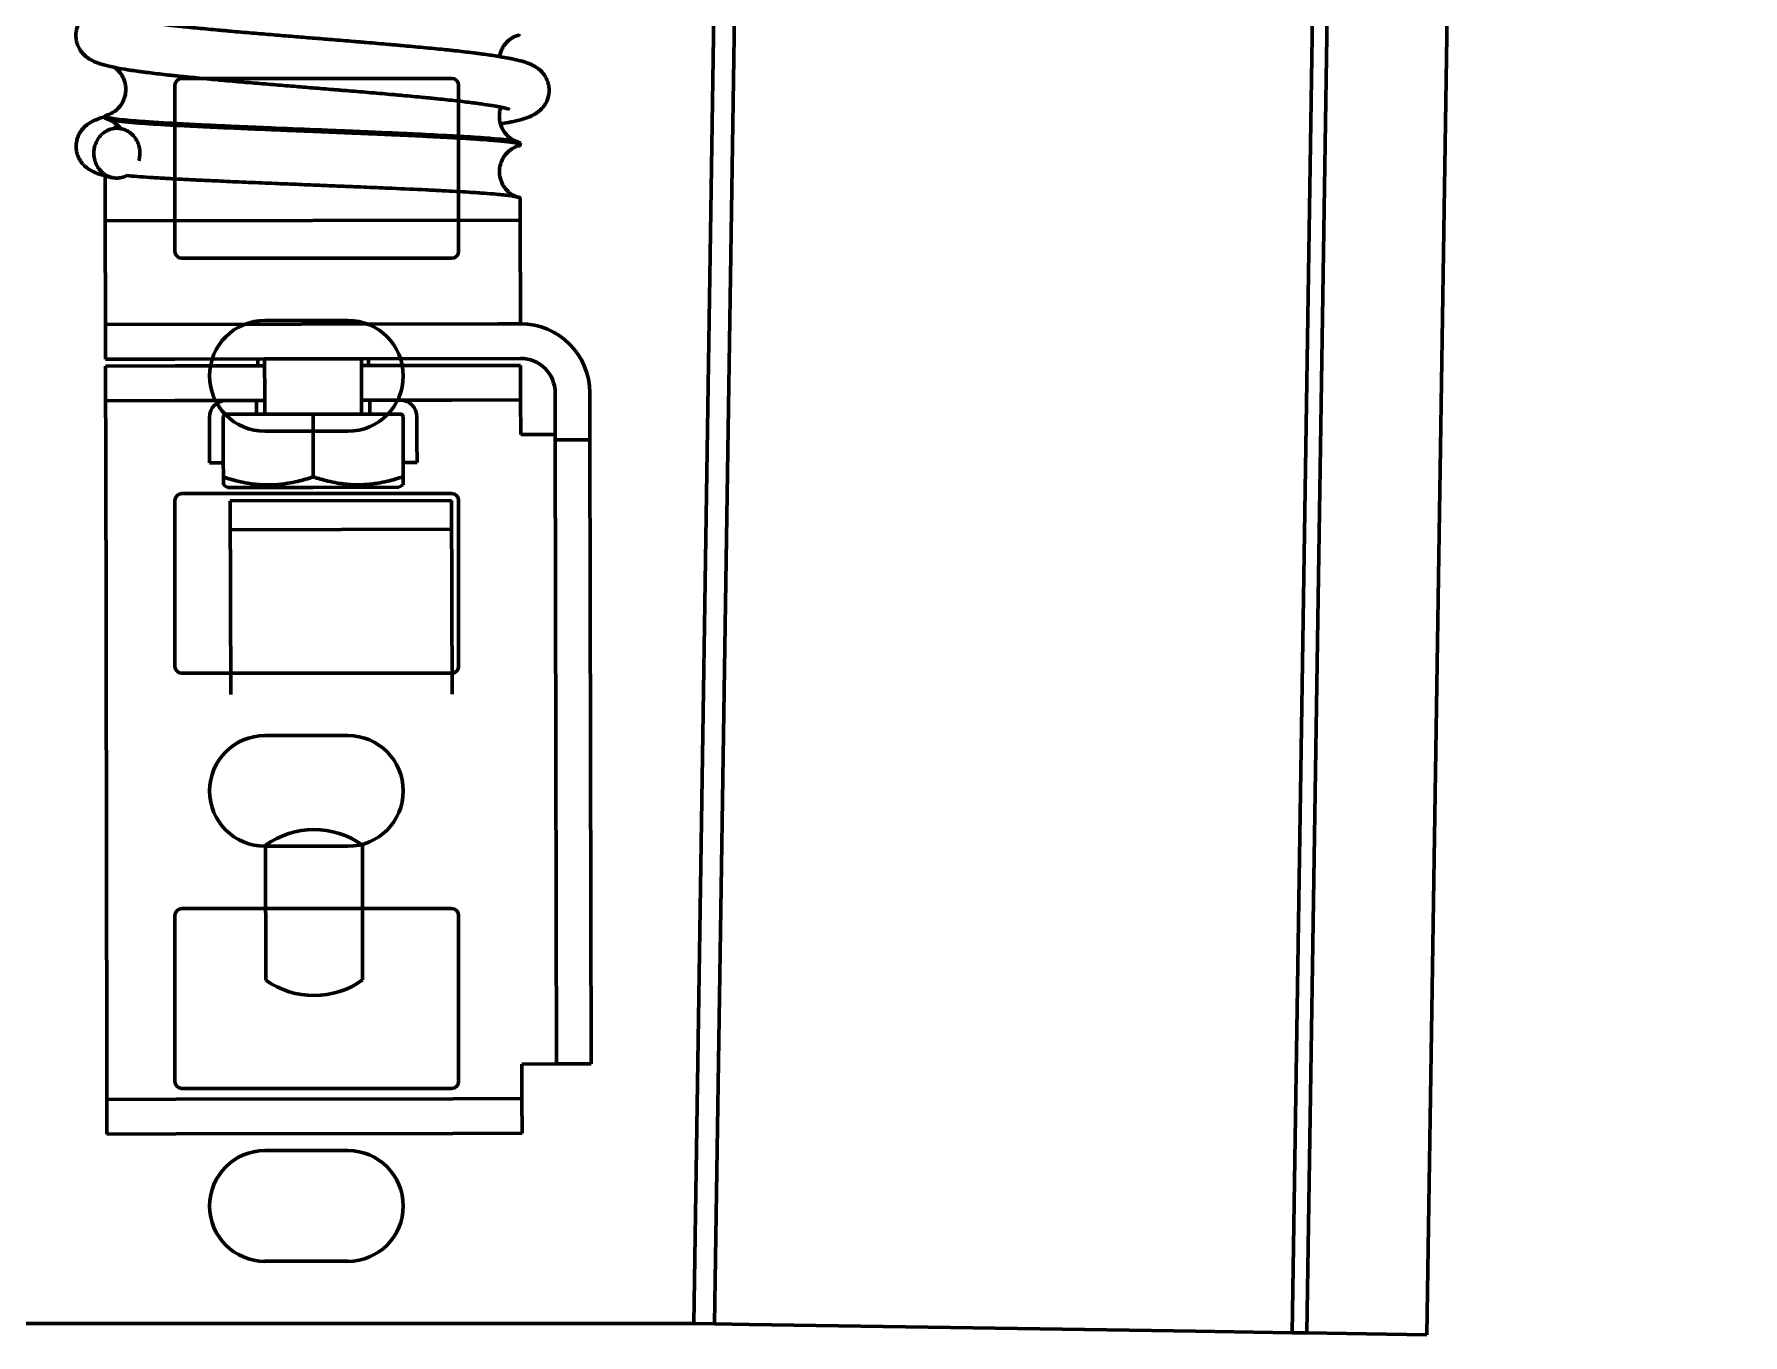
# Model space of a CAD drawing. Header units: millimetres. Extents: x 0 to 840, y 0 to 594.
# Drawn here: x 475.21 to 483.44, y 276.49 to 282.76 of the extents above; entities that cross this region are included whole.
import ezdxf

# ---------------------------------------------------------------- set-up
doc = ezdxf.new("R2010")
doc.units = ezdxf.units.MM
doc.linetypes.add('K5LT_BASIC', pattern=[0])
doc.layers.add('Системный слой', color=7, linetype='Continuous')

# ---------------------------------------------------------------- blocks, each defined once
blk = doc.blocks.new('U29')
at = {"layer": 'Системный слой', "color": 5, "linetype": 'K5LT_BASIC', "lineweight": 60, "true_color": 0x0000ff}
for p, q in [((479.9356, 377.6654), (478.387, 276.5441)), ((480.0356, 377.6639), (478.487, 276.5425)), ((482.82, 377.6212), (481.2714, 276.4999)), ((482.8907, 377.6202), (481.3421, 276.4988)), ((483.4425, 375.9115), (481.9199, 276.49)), ((475.9203, 282.5441), (477.2203, 282.5441)), ((475.887, 281.7107), (475.887, 282.5107)), ((477.2537, 282.5107), (477.2537, 281.7107)), ((477.2203, 281.6774), (475.9203, 281.6774)), ((476.3203, 281.3774), (476.7203, 281.3774)), ((476.7203, 280.8441), (476.3203, 280.8441)), ((475.9203, 280.5441), (477.2203, 280.5441)), ((475.887, 280.175), (475.887, 280.5107)), ((477.2537, 280.5107), (477.2537, 279.8168)), ((475.887, 279.7107), (475.887, 280.175)), ((477.2537, 279.8168), (477.2537, 279.7107)), ((477.2203, 279.6774), (475.9203, 279.6774)), ((476.3203, 279.3774), (476.7203, 279.3774)), ((476.7203, 278.8441), (476.3203, 278.8441)), ((475.887, 277.7107), (475.887, 278.5107)), ((475.9203, 278.5441), (477.2203, 278.5441)), ((477.2537, 278.5107), (477.2537, 277.7107)), ((477.2203, 277.6774), (475.9203, 277.6774)), ((476.3203, 277.3774), (476.7203, 277.3774)), ((476.7203, 276.8441), (476.3203, 276.8441)), ((474.787, 276.5441), (478.0248, 276.5441)), ((478.0248, 276.5441), (478.387, 276.5441)), ((478.487, 276.5425), (478.387, 276.5441)), ((478.6536, 276.54), (478.487, 276.5425)), ((480.5934, 276.5103), (478.6536, 276.54)), ((480.8056, 276.507), (480.5934, 276.5103)), ((481.2714, 276.4999), (480.8056, 276.507)), ((481.3421, 276.4988), (481.2714, 276.4999)), ((481.7247, 276.4929), (481.3421, 276.4988)), ((481.9199, 276.49), (481.7247, 276.4929))]:
    blk.add_line(p, q, dxfattribs=at)
for centre, radius, start, end in [((475.9203, 282.5107), 0.0333, 90, 180), ((477.2203, 282.5107), 0.0333, 0, 90), ((475.9203, 281.7107), 0.0333, 180, 270), ((477.2203, 281.7107), 0.0333, 270, 0), ((476.3203, 281.1107), 0.2667, 90, 270), ((476.7203, 281.1107), 0.2667, 270, 90), ((475.9203, 280.5107), 0.0333, 90, 180), ((477.2203, 280.5107), 0.0333, 0, 90), ((475.9203, 279.7107), 0.0333, 180, 270), ((477.2203, 279.7107), 0.0333, 270, 0), ((476.3203, 279.1107), 0.2667, 90, 270), ((476.7203, 279.1107), 0.2667, 270, 90), ((475.9203, 278.5107), 0.0333, 90, 180), ((477.2203, 278.5107), 0.0333, 0, 90), ((475.9203, 277.7107), 0.0333, 180, 270), ((477.2203, 277.7107), 0.0333, 270, 0), ((476.3203, 277.1107), 0.2667, 90, 270), ((476.7203, 277.1107), 0.2667, 270, 90)]:
    blk.add_arc(centre, radius, start, end, dxfattribs=at)
blk = doc.blocks.new('U40')
at = {"layer": 'Системный слой', "color": 5, "linetype": 'K5LT_BASIC', "lineweight": 60, "true_color": 0x0000ff}
for p, q in [((475.5502, 282.3619), (475.5502, 282.3534)), ((477.5505, 282.2322), (477.5505, 282.2238)), ((475.5508, 282.0741), (475.5512, 281.8576)), ((477.551, 281.9656), (477.5512, 281.8613)), ((475.5512, 281.8576), (477.5512, 281.8613)), ((475.5512, 281.8576), (475.5521, 281.3576)), ((477.5512, 281.8613), (477.5521, 281.3613)), ((475.5521, 281.3576), (477.4434, 281.3611)), ((477.4434, 281.3611), (477.5521, 281.3613)), ((475.5521, 281.3576), (475.5524, 281.191)), ((476.7857, 281.1933), (477.5524, 281.1947)), ((475.8857, 281.1916), (475.5524, 281.191)), ((475.5525, 281.1576), (475.8858, 281.1583)), ((475.5525, 281.1576), (475.5528, 280.991)), ((475.8857, 281.1916), (476.3191, 281.1924)), ((475.8858, 281.1583), (476.3191, 281.1591)), ((476.2857, 281.1923), (476.2858, 281.159)), ((476.7857, 281.1933), (476.3191, 281.1924)), ((476.3191, 281.1924), (476.3194, 281.0057)), ((476.7861, 281.0066), (476.7857, 281.1933)), ((476.7858, 281.1599), (477.2191, 281.1607)), ((476.8191, 281.1933), (476.8191, 281.16)), ((477.2191, 281.1607), (477.5524, 281.1613)), ((477.5524, 281.1613), (477.5528, 280.9947)), ((475.8861, 280.9916), (475.5528, 280.991)), ((475.5531, 280.8243), (475.5528, 280.991)), ((475.8861, 280.9916), (476.3194, 280.9924)), ((476.2794, 280.9923), (476.2795, 280.9256)), ((476.3194, 281.0057), (476.3195, 280.9257)), ((476.7861, 281.0066), (476.7862, 280.9266)), ((476.7861, 280.9933), (477.2194, 280.9941)), ((476.8261, 280.9933), (476.8262, 280.9267)), ((477.5528, 280.9947), (477.2194, 280.9941)), ((477.5528, 280.9947), (477.5531, 280.828)), ((477.7194, 281.0283), (477.7198, 280.8017)), ((477.886, 281.0286), (477.8864, 280.802)), ((476.0529, 280.9119), (476.0531, 280.7918)), ((476.1196, 280.912), (476.1198, 280.7919)), ((476.1329, 280.9254), (476.2129, 280.9255)), ((476.2129, 280.9255), (476.3195, 280.9257)), ((476.3195, 280.9257), (476.7862, 280.9266)), ((476.5529, 280.9262), (476.5534, 280.624)), ((476.7862, 280.9266), (476.8929, 280.9268)), ((476.9729, 280.9269), (476.8929, 280.9268)), ((476.9862, 280.9136), (476.9865, 280.7935)), ((477.0529, 280.9137), (477.0531, 280.7937)), ((475.5587, 277.791), (475.5531, 280.8243)), ((476.0531, 280.7918), (476.0533, 280.6919)), ((476.1198, 280.7919), (476.12, 280.7055)), ((476.9865, 280.7935), (476.9866, 280.7071)), ((477.0531, 280.7937), (477.0533, 280.6937)), ((477.5531, 280.828), (477.7197, 280.8283)), ((477.8864, 280.802), (477.7198, 280.8017)), ((477.7198, 280.8017), (477.7253, 277.795)), ((477.8864, 280.802), (477.892, 277.7953)), ((476.12, 280.7055), (476.1201, 280.6232)), ((476.9866, 280.7071), (476.9868, 280.6248)), ((476.0533, 280.6919), (476.12, 280.692)), ((476.1201, 280.6232), (476.1202, 280.5845)), ((476.9866, 280.6936), (477.0533, 280.6937)), ((476.9868, 280.5861), (476.9868, 280.6248)), ((476.1419, 280.5721), (476.1202, 280.5845)), ((476.5535, 280.5728), (476.1419, 280.5721)), ((476.9652, 280.5736), (476.5535, 280.5728)), ((476.9652, 280.5736), (476.9869, 280.5861)), ((476.1537, 280.5087), (477.2203, 280.5107)), ((476.1554, 279.5754), (476.1537, 280.5087)), ((477.2203, 280.5107), (477.222, 279.5774)), ((476.1539, 280.3693), (477.2206, 280.3713)), ((476.3246, 278.1994), (476.3234, 278.8492)), ((476.7901, 278.8501), (476.7913, 278.2003)), ((475.559, 277.6243), (475.5587, 277.791)), ((477.7253, 277.795), (477.5587, 277.7947)), ((477.5587, 277.7947), (477.559, 277.628)), ((477.892, 277.7953), (477.7253, 277.795)), ((475.559, 277.6243), (475.8923, 277.6249)), ((475.5593, 277.4576), (475.559, 277.6243)), ((477.2257, 277.6274), (475.8923, 277.6249)), ((477.2257, 277.6274), (477.559, 277.628)), ((477.5593, 277.4613), (477.559, 277.628)), ((475.8926, 277.4583), (475.5593, 277.4576)), ((477.226, 277.4607), (475.8926, 277.4583)), ((477.5593, 277.4613), (477.226, 277.4607))]:
    blk.add_line(p, q, dxfattribs=at)
for centre, radius, start, end in [((477.5363, 282.7662), 0.016, 269.88177, 325.45815), ((475.566, 282.3675), 0.0212, 221.8803, 263.1877), ((477.5336, 282.2159), 0.0235, 44.00528, 81.07883), ((477.5527, 281.028), 0.3333, 0.10614, 90.10614), ((477.5527, 281.028), 0.1667, 0.10614, 90.10614), ((476.1329, 280.912), 0.08, 90.10614, 180.10614), ((476.9729, 280.9136), 0.08, 0.10614, 90.10614), ((476.1329, 280.912), 0.0133, 90.10614, 180.10614), ((476.9729, 280.9136), 0.0133, 0.10614, 90.10614), ((476.5573, 278.5247), 0.4, 54.4208, 125.79147), ((476.5573, 278.5247), 0.4, 234.4208, 305.79147)]:
    blk.add_arc(centre, radius, start, end, dxfattribs=at)
for points, knots in [([(477.5001, 282.3948), (477.4962, 282.3961), (477.4941, 282.3968), (477.4843, 282.3993), (477.4833, 282.3995), (477.4772, 282.401), (477.4713, 282.4024), (477.4607, 282.4046), (477.4567, 282.4054), (477.4451, 282.4077), (477.4371, 282.4092), (477.4235, 282.4116), (477.4183, 282.4125), (477.3977, 282.4158), (477.3813, 282.4183), (477.3537, 282.4222), (477.3435, 282.4236), (477.3261, 282.4259), (477.319, 282.4268), (477.2865, 282.4309), (477.2594, 282.4341), (477.2017, 282.4406), (477.1712, 282.4438), (477.1305, 282.4479), (477.1215, 282.4488), (477.1035, 282.4506), (477.0944, 282.4515), (477.0525, 282.4556), (477.0185, 282.4587), (476.9739, 282.4628), (476.9641, 282.4636), (476.9445, 282.4654), (476.9346, 282.4663), (476.8898, 282.4702), (476.8542, 282.4733), (476.783, 282.4793), (476.7475, 282.4823), (476.7013, 282.4861), (476.6909, 282.4869), (476.6703, 282.4886), (476.66, 282.4895), (476.6164, 282.493), (476.5831, 282.4957), (476.5196, 282.5009), (476.4895, 282.5034), (476.4263, 282.5085), (476.3934, 282.5112), (476.3258, 282.5168), (476.2913, 282.5197), (476.2218, 282.5256), (476.1868, 282.5286), (476.1426, 282.5325), (476.1326, 282.5334), (476.1128, 282.5351), (476.1029, 282.536), (476.0583, 282.5401), (476.0244, 282.5432), (475.9583, 282.5496), (475.926, 282.5529), (475.8864, 282.557), (475.8778, 282.5579), (475.8607, 282.5598), (475.8523, 282.5607), (475.814, 282.565), (475.7856, 282.5683), (475.7513, 282.5727), (475.7439, 282.5736), (475.7292, 282.5755), (475.722, 282.5765), (475.702, 282.5793), (475.6896, 282.581), (475.6711, 282.5838), (475.6646, 282.5848), (475.6398, 282.5888), (475.6225, 282.5917), (475.5967, 282.5967), (475.5872, 282.5986), (475.5733, 282.6017), (475.5684, 282.6028), (475.555, 282.606), (475.5467, 282.6082), (475.5348, 282.6116), (475.5306, 282.6129), (475.5207, 282.6161), (475.5154, 282.6179), (475.5059, 282.6216), (475.5025, 282.623), (475.4919, 282.6277), (475.4845, 282.6314), (475.4737, 282.6379), (475.4703, 282.6401), (475.4637, 282.6448), (475.4604, 282.6473), (475.4549, 282.6519), (475.4528, 282.6538), (475.4464, 282.6599), (475.4421, 282.6645), (475.434, 282.6746), (475.4301, 282.6802), (475.4242, 282.6905), (475.422, 282.6948), (475.418, 282.7041), (475.4162, 282.7088), (475.4133, 282.7187), (475.4121, 282.7237), (475.4104, 282.734), (475.4098, 282.7392), (475.4094, 282.7496), (475.4095, 282.7549), (475.4104, 282.7667), (475.4115, 282.7733), (475.4146, 282.7859), (475.4166, 282.7922), (475.4215, 282.804), (475.4243, 282.8098), (475.43, 282.8192), (475.4326, 282.823), (475.4361, 282.8278), (475.437, 282.829), (475.4407, 282.8336), (475.4437, 282.837), (475.4496, 282.843), (475.4528, 282.846), (475.4588, 282.8512), (475.462, 282.8537), (475.4702, 282.8598), (475.4751, 282.8629), (475.4833, 282.8676), (475.4861, 282.8691), (475.4926, 282.8724), (475.4957, 282.8738), (475.5023, 282.8768), (475.5058, 282.8782), (475.5153, 282.882), (475.5216, 282.8841), (475.532, 282.8875), (475.5358, 282.8886), (475.543, 282.8907), (475.5464, 282.8916), (475.5498, 282.8926)], [0, 0, 0, 0, 1.164927, 1.164927, 1.284567, 1.284567, 1.879446, 1.879446, 2.227506, 2.227506, 2.822385, 2.822385, 3.17364, 3.17364, 4.144263, 4.144263, 4.676906, 4.676906, 5.024611, 5.024611, 6.245833, 6.245833, 7.467399, 7.467399, 7.805298, 7.805298, 8.142088, 8.142088, 9.338494, 9.338494, 9.670978, 9.670978, 10.00257, 10.00257, 11.160904, 11.160904, 12.282579, 12.282579, 12.604661, 12.604661, 12.924926, 12.924926, 13.953101, 13.953101, 14.880699, 14.880699, 15.903559, 15.903559, 16.993416, 16.993416, 18.131622, 18.131622, 18.465469, 18.465469, 18.800468, 18.800468, 19.991862, 19.991862, 21.207772, 21.207772, 21.552988, 21.552988, 21.899824, 21.899824, 23.146604, 23.146604, 23.501632, 23.501632, 23.857838, 23.857838, 24.508252, 24.508252, 24.869657, 24.869657, 25.926297, 25.926297, 26.577924, 26.577924, 26.941239, 26.941239, 27.592866, 27.592866, 27.940037, 27.940037, 28.421017, 28.421017, 28.717548, 28.717548, 29.297995, 29.297995, 29.544235, 29.544235, 29.7731, 29.7731, 29.919061, 29.919061, 30.210984, 30.210984, 30.493502, 30.493502, 30.685306, 30.685306, 30.873498, 30.873498, 31.059306, 31.059306, 31.243906, 31.243906, 31.428461, 31.428461, 31.665274, 31.665274, 31.909213, 31.909213, 32.163014, 32.163014, 32.357966, 32.357966, 32.421986, 32.421986, 32.622696, 32.622696, 32.829184, 32.829184, 33.043087, 33.043087, 33.409697, 33.409697, 33.654555, 33.654555, 33.919768, 33.919768, 34.207555, 34.207555, 34.739653, 34.739653, 35.065247, 35.065247, 35.334113, 35.334113, 35.334113, 35.334113]), ([(476.5495, 282.7384), (476.5194, 282.7409), (476.4893, 282.7433), (476.4264, 282.7485), (476.3937, 282.7512), (476.3267, 282.7567), (476.2925, 282.7596), (476.2238, 282.7655), (476.1893, 282.7684), (476.1457, 282.7723), (476.1359, 282.7732), (476.1165, 282.7749), (476.1068, 282.7758), (476.0632, 282.7798), (476.0301, 282.7829), (475.966, 282.7892), (475.9349, 282.7924), (475.8968, 282.7965), (475.8884, 282.7974), (475.872, 282.7992), (475.8639, 282.8001), (475.8271, 282.8043), (475.8, 282.8075), (475.768, 282.8117), (475.7611, 282.8126), (475.7477, 282.8144), (475.7412, 282.8153), (475.7181, 282.8186), (475.7026, 282.8209), (475.6757, 282.8253), (475.6639, 282.8274), (475.6427, 282.8314), (475.6334, 282.8333), (475.6218, 282.836), (475.6187, 282.8367), (475.6114, 282.8386), (475.6074, 282.8397), (475.6029, 282.841), (475.601, 282.8416), (475.5975, 282.8427), (475.5965, 282.8431), (475.5962, 282.8432), (475.5967, 282.843), (475.5967, 282.843)], [0, 0, 0, 0, 0.856847, 0.856847, 1.798761, 1.798761, 2.801668, 2.801668, 3.847038, 3.847038, 4.153153, 4.153153, 4.460143, 4.460143, 5.549072, 5.549072, 6.657119, 6.657119, 6.974267, 6.974267, 7.291821, 7.291821, 8.440342, 8.440342, 8.761259, 8.761259, 9.083336, 9.083336, 9.924261, 9.924261, 10.682166, 10.682166, 11.44007, 11.44007, 11.758799, 11.758799, 12.240596, 12.240596, 12.52583, 12.52583, 13.152496, 13.152496, 13.256188, 13.256188, 13.256188, 13.256188]), ([(477.4554, 282.3247), (477.4574, 282.3251), (477.4593, 282.3254), (477.4771, 282.3284), (477.4919, 282.3312), (477.5144, 282.3359), (477.5228, 282.3377), (477.5356, 282.3407), (477.5402, 282.3419), (477.5494, 282.3442), (477.5538, 282.3454), (477.5639, 282.3483), (477.5698, 282.3501), (477.5792, 282.3532), (477.5831, 282.3546), (477.5927, 282.3582), (477.5979, 282.3604), (477.6073, 282.3647), (477.6106, 282.3663), (477.6174, 282.37), (477.6208, 282.3719), (477.6299, 282.3776), (477.6362, 282.3819), (477.6454, 282.3897), (477.6486, 282.3926), (477.6524, 282.3964), (477.653, 282.397), (477.6548, 282.3989), (477.656, 282.4002), (477.6595, 282.4042), (477.6619, 282.4071), (477.6669, 282.4137), (477.6695, 282.4177), (477.6745, 282.426), (477.6767, 282.4303), (477.6815, 282.4408), (477.6837, 282.4471), (477.6873, 282.4601), (477.6885, 282.4667), (477.69, 282.48), (477.6902, 282.4867), (477.6896, 282.4986), (477.689, 282.5038), (477.6872, 282.5139), (477.686, 282.5189), (477.6831, 282.5286), (477.6813, 282.5333), (477.6774, 282.5423), (477.6752, 282.5467), (477.6704, 282.5549), (477.6678, 282.5588), (477.6637, 282.5645), (477.6622, 282.5664), (477.6579, 282.5717), (477.6548, 282.5751), (477.6474, 282.5826), (477.6426, 282.5867), (477.635, 282.5926), (477.6319, 282.5949), (477.6256, 282.5991), (477.6226, 282.6009), (477.6162, 282.6046), (477.6134, 282.6061), (477.604, 282.6109), (477.5981, 282.6134), (477.5888, 282.6171), (477.5851, 282.6185), (477.5778, 282.6211), (477.5741, 282.6223), (477.564, 282.6255), (477.5578, 282.6273), (477.5471, 282.6302), (477.5425, 282.6313), (477.5333, 282.6336), (477.5285, 282.6347), (477.5186, 282.6369), (477.5135, 282.638), (477.5031, 282.6401), (477.4977, 282.6412), (477.4808, 282.6444), (477.4689, 282.6465), (477.4501, 282.6496), (477.4439, 282.6506), (477.4161, 282.655), (477.3931, 282.6583), (477.3612, 282.6625), (477.3538, 282.6635), (477.3387, 282.6654), (477.331, 282.6664), (477.2957, 282.6707), (477.2665, 282.6741), (477.2271, 282.6784), (477.2184, 282.6793), (477.2008, 282.6812), (477.1919, 282.6821), (477.151, 282.6863), (477.1177, 282.6896), (477.0496, 282.696), (477.0148, 282.6992), (476.9691, 282.7033), (476.9591, 282.7042), (476.939, 282.706), (476.9289, 282.7069), (476.8833, 282.7108), (476.8472, 282.7139), (476.8001, 282.7179), (476.7898, 282.7187), (476.769, 282.7205), (476.7586, 282.7213), (476.7132, 282.7251), (476.6779, 282.728), (476.6115, 282.7334), (476.5805, 282.7359), (476.5495, 282.7384)], [22.993003, 22.993003, 22.993003, 22.993003, 23.098967, 23.098967, 23.979528, 23.979528, 24.531973, 24.531973, 24.866001, 24.866001, 25.19182, 25.19182, 25.63306, 25.63306, 25.939039, 25.939039, 26.380279, 26.380279, 26.631844, 26.631844, 26.869687, 26.869687, 27.266258, 27.266258, 27.467635, 27.467635, 27.505538, 27.505538, 27.581344, 27.581344, 27.732955, 27.732955, 27.915724, 27.915724, 28.093757, 28.093757, 28.323509, 28.323509, 28.544405, 28.544405, 28.761652, 28.761652, 28.932892, 28.932892, 29.105898, 29.105898, 29.281805, 29.281805, 29.460849, 29.460849, 29.64067, 29.64067, 29.7377, 29.7377, 29.926064, 29.926064, 30.212372, 30.212372, 30.414859, 30.414859, 30.627353, 30.627353, 30.852754, 30.852754, 31.311371, 31.311371, 31.59166, 31.59166, 31.885713, 31.885713, 32.363672, 32.363672, 32.689572, 32.689572, 33.021791, 33.021791, 33.355539, 33.355539, 33.692684, 33.692684, 34.382953, 34.382953, 34.719196, 34.719196, 35.833585, 35.833585, 36.163042, 36.163042, 36.491093, 36.491093, 37.649167, 37.649167, 37.972312, 37.972312, 38.294304, 38.294304, 39.433093, 39.433093, 40.547648, 40.547648, 40.857291, 40.857291, 41.16589, 41.16589, 42.24284, 42.24284, 42.546216, 42.546216, 42.848236, 42.848236, 43.861128, 43.861128, 44.743812, 44.743812, 44.743812, 44.743812]), ([(477.4515, 282.6494), (477.4517, 282.6506), (477.4519, 282.6517), (477.4533, 282.6594), (477.4551, 282.6658), (477.4595, 282.6781), (477.4621, 282.6841), (477.4681, 282.6953), (477.4715, 282.7007), (477.4787, 282.7106), (477.4826, 282.7151), (477.4907, 282.7234), (477.4949, 282.7271), (477.5033, 282.7337), (477.5074, 282.7365), (477.5154, 282.7414), (477.519, 282.7433), (477.5238, 282.7456), (477.5253, 282.7462), (477.5283, 282.7475), (477.5297, 282.748), (477.5331, 282.7493), (477.5347, 282.7497), (477.5358, 282.75), (477.5361, 282.7501), (477.5363, 282.7502)], [15.275826, 15.275826, 15.275826, 15.275826, 15.482841, 15.482841, 16.657028, 16.657028, 17.823206, 17.823206, 18.979943, 18.979943, 20.131585, 20.131585, 21.294313, 21.294313, 22.508072, 22.508072, 23.8566, 23.8566, 24.579108, 24.579108, 25.470192, 25.470192, 27.252359, 27.252359, 27.997979, 27.997979, 27.997979, 27.997979]), ([(475.5958, 282.5969), (475.5992, 282.5945), (475.6027, 282.5918), (475.6103, 282.585), (475.6146, 282.5807), (475.6225, 282.5715), (475.6262, 282.5665), (475.6329, 282.556), (475.6359, 282.5504), (475.6412, 282.5387), (475.6434, 282.5325), (475.6469, 282.5199), (475.6482, 282.5134), (475.6498, 282.5003), (475.6501, 282.4936), (475.6497, 282.4803), (475.649, 282.4736), (475.6466, 282.4606), (475.6449, 282.4542), (475.6407, 282.4419), (475.6381, 282.436), (475.6322, 282.4247), (475.6289, 282.4193), (475.6217, 282.4093), (475.6178, 282.4047), (475.6098, 282.3963), (475.6056, 282.3925), (475.5972, 282.3858), (475.5931, 282.3829), (475.5851, 282.378), (475.5813, 282.376), (475.5753, 282.3731), (475.5729, 282.3721), (475.5695, 282.3707), (475.5683, 282.3703), (475.5654, 282.3693), (475.5643, 282.369), (475.5636, 282.3688), (475.5635, 282.3688), (475.5635, 282.3688)], [6.496784, 6.496784, 6.496784, 6.496784, 7.508189, 7.508189, 8.738371, 8.738371, 9.937167, 9.937167, 11.128856, 11.128856, 12.330125, 12.330125, 13.540006, 13.540006, 14.756064, 14.756064, 15.973707, 15.973707, 17.185291, 17.185291, 18.384956, 18.384956, 19.582552, 19.582552, 20.775258, 20.775258, 21.978759, 21.978759, 23.232443, 23.232443, 24.620335, 24.620335, 25.9033, 25.9033, 26.828962, 26.828962, 28.680285, 28.680285, 28.998725, 28.998725, 28.998725, 28.998725]), ([(475.5857, 282.0659), (475.5779, 282.0675), (475.5705, 282.0692), (475.5573, 282.0724), (475.5514, 282.0739), (475.5416, 282.0766), (475.5372, 282.0779), (475.5276, 282.0808), (475.5225, 282.0825), (475.5132, 282.0858), (475.5098, 282.0871), (475.5026, 282.0901), (475.4991, 282.0916), (475.4888, 282.0964), (475.4816, 282.1002), (475.4709, 282.107), (475.4676, 282.1093), (475.4635, 282.1124), (475.4629, 282.1129), (475.461, 282.1143), (475.4598, 282.1153), (475.456, 282.1185), (475.4534, 282.1208), (475.4478, 282.1262), (475.4448, 282.1294), (475.4376, 282.1377), (475.4336, 282.1431), (475.4265, 282.1545), (475.4234, 282.1604), (475.4187, 282.1714), (475.417, 282.1762), (475.4141, 282.1861), (475.413, 282.1911), (475.4113, 282.2014), (475.4108, 282.2066), (475.4104, 282.2171), (475.4105, 282.2223), (475.4114, 282.2327), (475.4122, 282.2378), (475.4146, 282.2493), (475.4165, 282.2556), (475.421, 282.2676), (475.4238, 282.2735), (475.43, 282.2846), (475.4335, 282.2898), (475.4379, 282.2956), (475.4387, 282.2965), (475.4423, 282.301), (475.4453, 282.3043), (475.4512, 282.3102), (475.4543, 282.3132), (475.4604, 282.3184), (475.4636, 282.3209), (475.4698, 282.3254), (475.4729, 282.3274), (475.4816, 282.3328), (475.4864, 282.3355), (475.4949, 282.3397), (475.4981, 282.3411), (475.5047, 282.344), (475.5083, 282.3455), (475.5178, 282.3491), (475.524, 282.3513), (475.5344, 282.3546), (475.5383, 282.3557), (475.5449, 282.3576), (475.5476, 282.3584), (475.5502, 282.3591)], [0, 0, 0, 0, 0.648255, 0.648255, 1.184615, 1.184615, 1.597848, 1.597848, 2.134209, 2.134209, 2.491627, 2.491627, 2.8352, 2.8352, 3.487712, 3.487712, 3.769007, 3.769007, 3.820277, 3.820277, 3.922819, 3.922819, 4.127901, 4.127901, 4.372088, 4.372088, 4.710285, 4.710285, 5.01879, 5.01879, 5.239966, 5.239966, 5.458383, 5.458383, 5.675403, 5.675403, 5.892374, 5.892374, 6.110652, 6.110652, 6.394854, 6.394854, 6.69267, 6.69267, 7.00014, 7.00014, 7.064415, 7.064415, 7.300635, 7.300635, 7.543923, 7.543923, 7.796159, 7.796159, 8.059696, 8.059696, 8.539506, 8.539506, 8.854428, 8.854428, 9.195937, 9.195937, 9.818568, 9.818568, 10.203898, 10.203898, 10.455789, 10.455789, 10.455789, 10.455789]), ([(475.5502, 282.3619), (475.5502, 282.3622), (475.5508, 282.3642), (475.5553, 282.3665), (475.5624, 282.3685), (475.5635, 282.3688)], [0, 0, 0, 0, 0.865554, 5.249145, 6, 6, 6, 6]), ([(476.9324, 282.2811), (476.8899, 282.283), (476.8152, 282.2862), (476.7003, 282.291), (476.5568, 282.2968), (476.4107, 282.3027), (476.2708, 282.3085), (476.1645, 282.3131), (476.0516, 282.3182), (475.9366, 282.3238), (475.8299, 282.3297), (475.7403, 282.3354), (475.6696, 282.3409), (475.6152, 282.3463), (475.576, 282.3517), (475.5546, 282.3569), (475.5502, 282.3603), (475.5502, 282.3619)], [0, 0, 0, 0, 1.264313, 2.164392, 3.224538, 5.223431, 6.169098, 7.173374, 8.314807, 9.615343, 10.959105, 12.242178, 13.440335, 14.59805, 15.795989, 17.009814, 18, 18, 18, 18]), ([(477.4578, 282.4052), (477.457, 282.403), (477.4562, 282.4007), (477.4537, 282.3921), (477.4523, 282.3856), (477.4505, 282.3725), (477.4501, 282.3658), (477.4504, 282.3525), (477.451, 282.3459), (477.4532, 282.3328), (477.4548, 282.3264), (477.4589, 282.3139), (477.4614, 282.3079), (477.4672, 282.2965), (477.4705, 282.2911), (477.4776, 282.281), (477.4815, 282.2763), (477.4895, 282.2677), (477.4937, 282.2638), (477.502, 282.257), (477.5062, 282.254), (477.5143, 282.2489), (477.5181, 282.2468), (477.5247, 282.2436), (477.5274, 282.2425), (477.531, 282.2411), (477.5322, 282.2407), (477.5351, 282.2397), (477.5363, 282.2394), (477.537, 282.2392), (477.5371, 282.2391), (477.5372, 282.2391)], [11.347663, 11.347663, 11.347663, 11.347663, 11.776525, 11.776525, 12.943302, 12.943302, 14.116207, 14.116207, 15.290979, 15.290979, 16.462811, 16.462811, 17.627914, 17.627914, 18.784724, 18.784724, 19.936737, 19.936737, 21.09767, 21.09767, 22.302052, 22.302052, 23.618529, 23.618529, 24.970848, 24.970848, 25.864305, 25.864305, 27.651217, 27.651217, 27.999557, 27.999557, 27.999557, 27.999557]), ([(475.5857, 282.0659), (475.5799, 282.0671), (475.5712, 282.0697), (475.5586, 282.0754), (475.5472, 282.0821), (475.5347, 282.0921), (475.5232, 282.1043), (475.5141, 282.1174), (475.5076, 282.1298), (475.5023, 282.143), (475.4985, 282.157), (475.4963, 282.1722), (475.4959, 282.1847), (475.4965, 282.196), (475.498, 282.2074), (475.5012, 282.2208), (475.5063, 282.2347), (475.513, 282.2479), (475.5211, 282.2601), (475.5305, 282.271), (475.5404, 282.2799), (475.5524, 282.2885), (475.567, 282.2961), (475.5859, 282.3021), (475.5995, 282.3036), (475.6068, 282.3036)], [0, 0, 0, 0, 1.420092, 2.145819, 3.237726, 4.524734, 5.832273, 7.064485, 8.125612, 8.981327, 10.227233, 11.356731, 12.363033, 12.985911, 13.834875, 14.916568, 16.018765, 17.127789, 18.236814, 19.345842, 20.393259, 21.317402, 22.765317, 24.243951, 26, 26, 26, 26]), ([(475.6248, 282.3022), (475.6225, 282.3054), (475.62, 282.3084), (475.6135, 282.3157), (475.6094, 282.3197), (475.601, 282.3268), (475.5969, 282.3299), (475.5887, 282.3354), (475.5848, 282.3376), (475.5776, 282.3413), (475.5746, 282.3426), (475.5706, 282.3442), (475.5693, 282.3447), (475.5672, 282.3454), (475.5663, 282.3457), (475.5644, 282.3463), (475.5638, 282.3464), (475.5635, 282.3465)], [18.303791, 18.303791, 18.303791, 18.303791, 19.020917, 19.020917, 20.133435, 20.133435, 21.277246, 21.277246, 22.515548, 22.515548, 23.886709, 23.886709, 24.733755, 24.733755, 25.613363, 25.613363, 26.998285, 26.998285, 26.998285, 26.998285]), ([(476.9325, 282.2727), (476.9018, 282.274), (476.8465, 282.2764), (476.7585, 282.2801), (476.668, 282.2838), (476.5649, 282.288), (476.4537, 282.2925), (476.332, 282.2975), (476.2025, 282.303), (476.0705, 282.3089), (475.9478, 282.3148), (475.8405, 282.3206), (475.7505, 282.3263), (475.6747, 282.332), (475.6156, 282.3377), (475.5809, 282.3426), (475.5673, 282.3455), (475.5635, 282.3465)], [0, 0, 0, 0, 0.995572, 1.758411, 2.728558, 3.745072, 4.855794, 6.062009, 7.431031, 8.891683, 10.393427, 11.798946, 13.152006, 14.500003, 15.933684, 17.296218, 18, 18, 18, 18]), ([(475.6294, 282.3011), (475.6259, 282.3019), (475.6226, 282.3027), (475.6165, 282.3042), (475.6135, 282.3049), (475.6089, 282.3062), (475.6062, 282.307), (475.6031, 282.3079), (475.6013, 282.3085), (475.5987, 282.3093), (475.598, 282.3096), (475.5968, 282.3101), (475.5976, 282.3097), (475.5973, 282.3099)], [0, 0, 0, 0, 0.4, 0.4, 0.8, 0.8, 1.130521, 1.130521, 1.409472, 1.409472, 1.809472, 1.809472, 2, 2, 2, 2]), ([(475.6294, 282.3011), (475.6353, 282.2998), (475.644, 282.2971), (475.6555, 282.2917), (475.6647, 282.2863), (475.6746, 282.2791), (475.6846, 282.2699), (475.6936, 282.2591), (475.7014, 282.2473), (475.7078, 282.2345), (475.7128, 282.221), (475.716, 282.2078), (475.7178, 282.1942), (475.7183, 282.1804), (475.717, 282.1643), (475.7146, 282.1534), (475.7129, 282.1475)], [0, 0, 0, 0, 1.648279, 2.483635, 3.429246, 4.540299, 5.761699, 7.006774, 8.228256, 9.449756, 10.687041, 11.92434, 12.901602, 14.170359, 15.439016, 17, 17, 17, 17]), ([(477.5372, 282.2391), (477.5322, 282.2404), (477.5157, 282.2438), (477.4756, 282.249), (477.4141, 282.2546), (477.3412, 282.2599), (477.2607, 282.2649), (477.1544, 282.2708), (477.0443, 282.2761), (476.9596, 282.2799), (476.9324, 282.2811)], [0, 0, 0, 0, 1.010427, 2.566569, 4.034466, 5.426681, 6.755843, 7.967472, 10.044634, 11, 11, 11, 11]), ([(477.5505, 282.2238), (477.5505, 282.2253), (477.5466, 282.2283), (477.5311, 282.2324), (477.51, 282.236), (477.4846, 282.2393), (477.4523, 282.2426), (477.4126, 282.2462), (477.36, 282.2501), (477.2995, 282.2541), (477.2319, 282.2581), (477.162, 282.2618), (477.0643, 282.2667), (476.9837, 282.2704), (476.9325, 282.2727)], [0, 0, 0, 0, 1.413652, 2.700865, 3.673086, 4.668437, 5.704975, 6.77727, 7.883871, 9.375746, 10.451884, 11.549879, 12.880226, 15, 15, 15, 15]), ([(477.5372, 282.2168), (477.5368, 282.2167), (477.5361, 282.2165), (477.5331, 282.2156), (477.531, 282.2148), (477.525, 282.2124), (477.521, 282.2106), (477.5125, 282.2058), (477.5081, 282.2031), (477.4992, 282.1966), (477.4947, 282.1928), (477.4861, 282.1845), (477.4821, 282.18), (477.4745, 282.1704), (477.4711, 282.1652), (477.4648, 282.1543), (477.4621, 282.1485), (477.4574, 282.1365), (477.4554, 282.1303), (477.4525, 282.1174), (477.4515, 282.1109), (477.451, 282.1028), (477.4509, 282.1014), (477.4506, 282.0933), (477.4508, 282.0866), (477.4523, 282.0734), (477.4535, 282.0668), (477.457, 282.0541), (477.4592, 282.0479), (477.4644, 282.0361), (477.4674, 282.0305), (477.474, 282.0199), (477.4776, 282.0149), (477.4854, 282.0057), (477.4894, 282.0016), (477.4977, 281.9941), (477.5019, 281.9908), (477.5102, 281.985), (477.5142, 281.9826), (477.5218, 281.9785), (477.5252, 281.977), (477.5289, 281.9755), (477.5298, 281.9751), (477.532, 281.9743), (477.5331, 281.9739), (477.5361, 281.9729), (477.5372, 281.9726), (477.5377, 281.9725)], [0.001492, 0.001492, 0.001492, 0.001492, 1.615446, 1.615446, 3.230893, 3.230893, 4.846339, 4.846339, 6.138513, 6.138513, 7.348088, 7.348088, 8.479165, 8.479165, 9.590243, 9.590243, 10.697009, 10.697009, 11.816941, 11.816941, 12.945554, 12.945554, 13.192139, 13.192139, 14.326092, 14.326092, 15.458951, 15.458951, 16.584342, 16.584342, 17.696406, 17.696406, 18.807086, 18.807086, 19.918367, 19.918367, 21.054474, 21.054474, 22.27025, 22.27025, 23.673754, 23.673754, 24.186963, 24.186963, 25.050125, 25.050125, 26.998634, 26.998634, 26.998634, 26.998634]), ([(477.5373, 282.2168), (477.5425, 282.2182), (477.5487, 282.2205), (477.5505, 282.2228), (477.5505, 282.2238)], [0, 0, 0, 0, 2.999487, 5, 5, 5, 5]), ([(475.6558, 282.0758), (475.6514, 282.0735), (475.6427, 282.0696), (475.6261, 282.0648), (475.607, 282.0628), (475.5925, 282.0644), (475.5857, 282.0659)], [0, 0, 0, 0, 1.410808, 2.752902, 4.989305, 7, 7, 7, 7]), ([(476.9329, 282.0145), (476.8934, 282.0162), (476.833, 282.0188), (476.7445, 282.0225), (476.6635, 282.0258), (476.5654, 282.0298), (476.454, 282.0343), (476.3335, 282.0393), (476.2111, 282.0444), (476.0962, 282.0495), (475.9966, 282.0542), (475.9106, 282.0586), (475.8336, 282.0629), (475.7643, 282.0672), (475.7042, 282.0715), (475.6707, 282.0744), (475.6558, 282.0758)], [0, 0, 0, 0, 1.455625, 2.162327, 3.091107, 4.242738, 5.502388, 6.872892, 8.377133, 9.823476, 11.123172, 12.299542, 13.46523, 14.681796, 15.859174, 17, 17, 17, 17]), ([(477.5377, 281.9725), (477.5323, 281.9739), (477.5211, 281.9761), (477.4979, 281.9795), (477.4715, 281.9826), (477.4313, 281.9864), (477.3891, 281.9898), (477.3435, 281.9931), (477.299, 281.996), (477.2423, 281.9993), (477.1731, 282.0031), (477.0734, 282.0081), (476.9893, 282.012), (476.9329, 282.0145)], [0, 0, 0, 0, 1.393444, 2.175437, 3.333511, 4.460133, 6.014674, 6.705246, 7.681428, 8.916886, 10.086147, 11.474474, 14, 14, 14, 14]), ([(477.551, 281.9656), (477.551, 281.9669), (477.5484, 281.9692), (477.5415, 281.9715), (477.5377, 281.9725)], [0, 0, 0, 0, 2.861213, 5, 5, 5, 5]), ([(476.5534, 280.624), (476.5283, 280.6156), (476.4876, 280.6037), (476.4359, 280.5933), (476.3988, 280.5881), (476.3657, 280.5854), (476.3355, 280.5847), (476.3045, 280.5855), (476.273, 280.588), (476.2335, 280.5936), (476.1822, 280.6042), (476.1432, 280.6156), (476.1201, 280.6232)], [0, 0, 0, 0, 2.314089, 3.705639, 4.653675, 5.632013, 6.644135, 7.335174, 8.385361, 9.445733, 10.866194, 13, 13, 13, 13]), ([(476.9868, 280.6248), (476.9616, 280.6164), (476.9209, 280.6045), (476.8692, 280.5941), (476.8321, 280.5889), (476.7991, 280.5862), (476.7689, 280.5855), (476.7378, 280.5863), (476.7063, 280.5888), (476.6668, 280.5944), (476.6155, 280.605), (476.5766, 280.6164), (476.5534, 280.624)], [0, 0, 0, 0, 2.314089, 3.705639, 4.653675, 5.632013, 6.644135, 7.335174, 8.385361, 9.445733, 10.866194, 13, 13, 13, 13])]:
    blk.add_open_spline(points, degree=3, knots=knots, dxfattribs=at)
blk.add_open_spline([(475.6068, 282.3036), (475.6144, 282.3036), (475.622, 282.3028), (475.6294, 282.3011)], degree=3, dxfattribs=at)

msp = doc.modelspace()

# ---------------------------------------------------------------- block references
at = {"layer": 'Системный слой'}
for name in ['U29', 'U40']:
    msp.add_blockref(name, (0, 0), dxfattribs=at)

doc.saveas('drawing.dxf')
